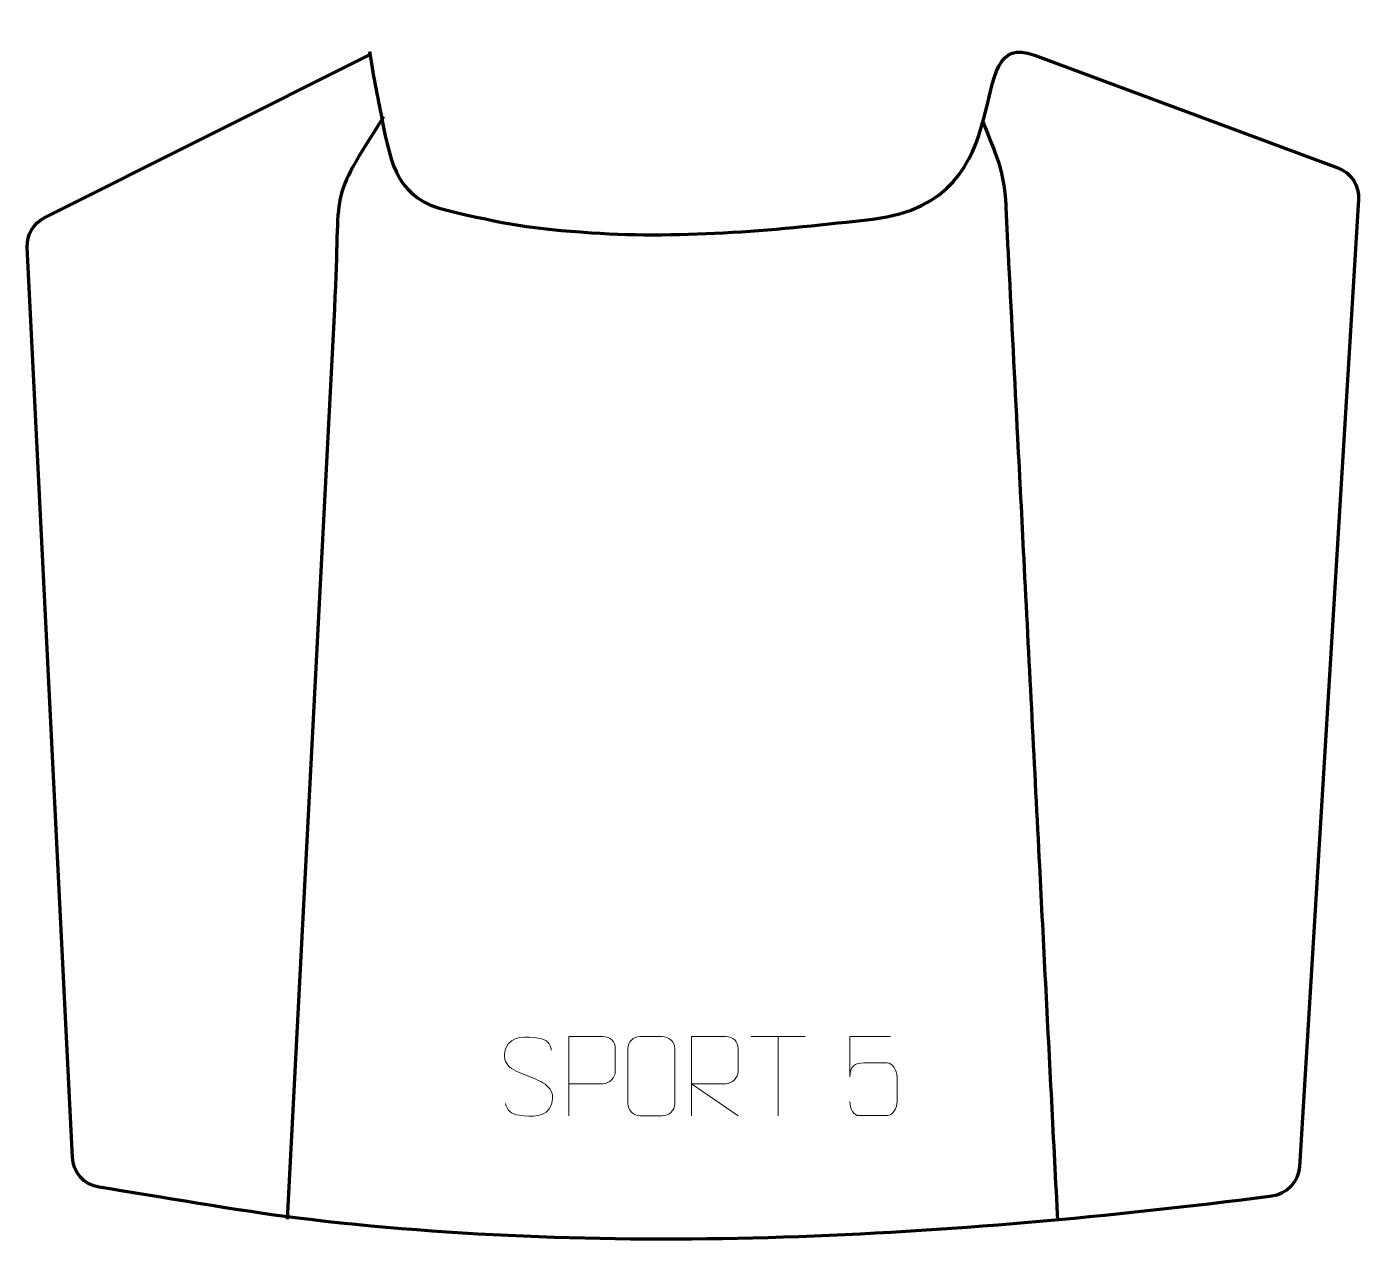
# Model space of a CAD drawing. Header units: millimetres. Extents: x 1891 to 2311, y -384 to 4.
import ezdxf

# ---------------------------------------------------------------- set-up
doc = ezdxf.new("R2010")
doc.units = ezdxf.units.MM
doc.header["$MEASUREMENT"] = 0
doc.layers.add('layer 1', color=7, linetype='Continuous')
doc.layers.add('layer 2', color=7, linetype='Continuous')

msp = doc.modelspace()

# ---------------------------------------------------------------- linework, layer by layer
at = {"layer": 'layer 1', "color": 230, "lineweight": 200}
msp.add_open_spline([(1999.1087, -3.9007), (1999.9354, -10.5118), (2001.7085, -18.4665), (2002.9626, -25.1017), (2002.9626, -25.1017), (2005.8214, -40.2256), (2008.2245, -50.3625), (2023.4501, -53.9651), (2023.4501, -53.9651), (2041.6767, -58.2778), (2050.1914, -59.8001), (2068.9978, -61.0395), (2068.9978, -61.0395), (2098.6398, -62.9931), (2128.2685, -60.139), (2157.6952, -56.7318), (2157.6952, -56.7318), (2206.8289, -51.027), (2184.4685, 3.9159), (2208.6468, -5.0765), (2208.6468, -5.0765), (2208.6468, -5.0765), (2304.1903, -40.611), (2304.1903, -40.611), (2304.1903, -40.611), (2308.383, -42.1703), (2310.9585, -46.1287), (2310.6857, -50.5937), (2310.6857, -50.5937), (2310.6857, -50.5937), (2292.057, -355.4519), (2292.057, -355.4519), (2292.057, -355.4519), (2291.7612, -360.2935), (2288.1481, -364.1509), (2283.3361, -364.7623), (2283.3361, -364.7623), (2181.5158, -377.6995), (2077.628, -384.0169), (1975.651, -371.5665), (1975.651, -371.5665), (1959.5064, -369.5954), (1931.2806, -364.6237), (1913.9025, -361.9023), (1913.9025, -361.9023), (1909.1706, -361.1613), (1905.6989, -357.3011), (1905.4619, -352.5174), (1905.4619, -352.5174), (1905.4619, -352.5174), (1891.2526, -65.6437), (1891.2526, -65.6437), (1891.2526, -65.6437), (1891.0521, -61.5955), (1893.138, -58.0229), (1896.762, -56.2078), (1896.762, -56.2078), (1896.762, -56.2078), (1999.1077, -4.9477), (1999.1077, -4.9477)], degree=3, knots=[0, 0, 0, 0, 0.0625, 0.0625, 0.0625, 0.0625, 0.125, 0.125, 0.125, 0.125, 0.1875, 0.1875, 0.1875, 0.1875, 0.25, 0.25, 0.25, 0.25, 0.3125, 0.3125, 0.3125, 0.3125, 0.375, 0.375, 0.375, 0.375, 0.4375, 0.4375, 0.4375, 0.4375, 0.5, 0.5, 0.5, 0.5, 0.5625, 0.5625, 0.5625, 0.5625, 0.625, 0.625, 0.625, 0.625, 0.6875, 0.6875, 0.6875, 0.6875, 0.75, 0.75, 0.75, 0.75, 0.8125, 0.8125, 0.8125, 0.8125, 0.875, 0.875, 0.875, 0.875, 1, 1, 1, 1], dxfattribs=at)
at = {"layer": 'layer 2', "color": 142, "lineweight": 200}
for points, knots in [([(2003.4732, -24.4736), (1985.6749, -52.9481), (1990.1159, -44.5896), (1988.02, -84.9103), (1988.02, -84.9103), (1988.02, -84.9103), (1973.102, -371.932), (1973.102, -371.932)], [0, 0, 0, 0, 0.33333333, 0.33333333, 0.33333333, 0.33333333, 1, 1, 1, 1]), ([(2192.3605, -26.0146), (2196.2285, -36.3235), (2199.0857, -41.0922), (2199.5541, -52.4916), (2199.5541, -52.4916), (2199.8019, -58.5225), (2200.1315, -64.5497), (2200.4394, -70.5776), (2200.4394, -70.5776), (2201.3791, -88.9739), (2202.3187, -107.3702), (2203.2584, -125.7665), (2203.2584, -125.7665), (2203.9065, -138.4536), (2204.5545, -151.1406), (2205.2025, -163.8277), (2205.2025, -163.8277), (2206.8064, -195.2283), (2208.4103, -226.6288), (2210.0142, -258.0293), (2210.0142, -258.0293), (2211.2779, -282.7691), (2212.5416, -307.509), (2213.8053, -332.2488), (2213.8053, -332.2488), (2214.4533, -344.9358), (2215.1014, -357.6229), (2215.7494, -370.31), (2215.7494, -370.31), (2215.7494, -370.31), (2215.8466, -372.2131), (2215.8466, -372.2131)], [0, 0, 0, 0, 0.11111111, 0.11111111, 0.11111111, 0.11111111, 0.22222222, 0.22222222, 0.22222222, 0.22222222, 0.33333333, 0.33333333, 0.33333333, 0.33333333, 0.44444444, 0.44444444, 0.44444444, 0.44444444, 0.55555556, 0.55555556, 0.55555556, 0.55555556, 0.66666667, 0.66666667, 0.66666667, 0.66666667, 0.77777778, 0.77777778, 0.77777778, 0.77777778, 1, 1, 1, 1])]:
    msp.add_open_spline(points, degree=3, knots=knots, dxfattribs=at)
at = {"layer": 'layer 2', "color": 250, "lineweight": 9}
for points, knots in [([(2049.1883, -326.8944), (2044.94, -325.424), (2040.0319, -323.6282), (2042.037, -318.1079), (2042.037, -318.1079), (2043.5405, -313.968), (2048.7541, -314.3565), (2052.3577, -314.9576), (2052.3577, -314.9576), (2055.2183, -315.4348), (2056.083, -316.648), (2056.3936, -318.7321)], [0, 0, 0, 0, 0.25, 0.25, 0.25, 0.25, 0.5, 0.5, 0.5, 0.5, 1, 1, 1, 1]), ([(2061.8562, -339.3712), (2061.8562, -339.3712), (2061.8562, -314.4176), (2061.8562, -314.4176), (2061.8562, -314.4176), (2065.4512, -314.4176), (2069.0465, -314.4176), (2072.6419, -314.4176), (2072.6419, -314.4176), (2074.9671, -314.4555), (2076.5245, -315.9456), (2076.5203, -318.3117), (2076.5203, -318.3117), (2076.5199, -320.3474), (2076.5199, -323.4067), (2076.5203, -325.4427), (2076.5203, -325.4427), (2076.5138, -327.3181), (2074.7016, -329.26), (2072.692, -329.2791), (2072.692, -329.2791), (2072.692, -329.2791), (2061.8562, -329.2791), (2061.8562, -329.2791)], [0, 0, 0, 0, 0.14285714, 0.14285714, 0.14285714, 0.14285714, 0.28571429, 0.28571429, 0.28571429, 0.28571429, 0.42857143, 0.42857143, 0.42857143, 0.42857143, 0.57142857, 0.57142857, 0.57142857, 0.57142857, 0.71428571, 0.71428571, 0.71428571, 0.71428571, 1, 1, 1, 1]), ([(2084.3483, -314.418), (2086.674, -314.418), (2089.0001, -314.418), (2091.3262, -314.418), (2091.3262, -314.418), (2093.2728, -314.3824), (2095.2642, -315.874), (2095.2909, -318.3116), (2095.2909, -318.3116), (2095.2905, -324.0585), (2095.2905, -329.8058), (2095.2909, -335.5535), (2095.2909, -335.5535), (2095.1511, -337.8769), (2093.4739, -339.3565), (2091.3262, -339.3673), (2091.3262, -339.3673), (2088.9943, -339.3669), (2086.6624, -339.3669), (2084.3309, -339.3673), (2084.3309, -339.3673), (2082.4059, -339.4727), (2080.4338, -337.5882), (2080.445, -335.5709), (2080.445, -335.5709), (2080.4453, -329.8008), (2080.4453, -324.0311), (2080.445, -318.2618), (2080.445, -318.2618), (2080.4492, -316.1237), (2082.1959, -314.4045), (2084.3483, -314.418)], [0, 0, 0, 0, 0.11111111, 0.11111111, 0.11111111, 0.11111111, 0.22222222, 0.22222222, 0.22222222, 0.22222222, 0.33333333, 0.33333333, 0.33333333, 0.33333333, 0.44444444, 0.44444444, 0.44444444, 0.44444444, 0.55555556, 0.55555556, 0.55555556, 0.55555556, 0.66666667, 0.66666667, 0.66666667, 0.66666667, 0.77777778, 0.77777778, 0.77777778, 0.77777778, 1, 1, 1, 1]), ([(2100.5359, -339.3712), (2100.5359, -339.3712), (2100.5359, -314.4177), (2100.5359, -314.4177), (2100.5359, -314.4177), (2104.1307, -314.4177), (2107.7262, -314.4177), (2111.3214, -314.4177), (2111.3214, -314.4177), (2113.6467, -314.4554), (2115.204, -315.9454), (2115.1999, -318.3118), (2115.1999, -318.3118), (2115.1995, -320.3473), (2115.1995, -323.4067), (2115.1999, -325.4427), (2115.1999, -325.4427), (2115.1934, -327.3182), (2113.3811, -329.26), (2111.3716, -329.2791), (2111.3716, -329.2791), (2111.3716, -329.2791), (2100.5359, -329.2791), (2100.5359, -329.2791), (2100.5359, -329.2791), (2100.5359, -329.2791), (2115.1906, -339.3712), (2115.1906, -339.3712)], [0, 0, 0, 0, 0.125, 0.125, 0.125, 0.125, 0.25, 0.25, 0.25, 0.25, 0.375, 0.375, 0.375, 0.375, 0.5, 0.5, 0.5, 0.5, 0.625, 0.625, 0.625, 0.625, 0.75, 0.75, 0.75, 0.75, 1, 1, 1, 1]), ([(2163.262, -314.4397), (2163.262, -314.4397), (2150.4103, -314.4397), (2150.4103, -314.4397), (2150.4103, -314.4397), (2150.4106, -318.6703), (2150.4106, -322.9012), (2150.4103, -327.1324), (2150.4103, -327.1324), (2150.41, -323.8223), (2152.041, -322.7505), (2154.853, -322.69), (2154.853, -322.69), (2157.2926, -322.6897), (2159.7321, -322.6897), (2162.1713, -322.69), (2162.1713, -322.69), (2163.8211, -322.6832), (2165.296, -325.0637), (2165.3245, -327.1324), (2165.3245, -327.1324), (2165.3242, -329.7197), (2165.3242, -332.3073), (2165.3245, -334.895), (2165.3245, -334.895), (2165.3707, -336.8544), (2163.8713, -339.2907), (2162.2454, -339.3492), (2162.2454, -339.3492), (2160.2889, -339.3489), (2155.3939, -339.3489), (2153.4369, -339.3492), (2153.4369, -339.3492), (2151.5914, -339.358), (2150.4843, -337.3932), (2150.4635, -334.8421)], [0, 0, 0, 0, 0.1, 0.1, 0.1, 0.1, 0.2, 0.2, 0.2, 0.2, 0.3, 0.3, 0.3, 0.3, 0.4, 0.4, 0.4, 0.4, 0.5, 0.5, 0.5, 0.5, 0.6, 0.6, 0.6, 0.6, 0.7, 0.7, 0.7, 0.7, 0.8, 0.8, 0.8, 0.8, 1, 1, 1, 1]), ([(2049.1883, -326.8945), (2053.2069, -328.5412), (2058.2364, -330.4295), (2056.4024, -335.7898), (2056.4024, -335.7898), (2054.9426, -340.0562), (2050.0318, -339.7995), (2046.3057, -339.2448), (2046.3057, -339.2448), (2043.5557, -338.835), (2042.3348, -337.6215), (2041.9568, -335.5093)], [0, 0, 0, 0, 0.25, 0.25, 0.25, 0.25, 0.5, 0.5, 0.5, 0.5, 1, 1, 1, 1])]:
    msp.add_open_spline(points, degree=3, knots=knots, dxfattribs=at)
for points in [[(2119.3743, -314.4412), (2119.3743, -314.4412), (2136.3615, -314.4412), (2136.3615, -314.4412)], [(2127.8681, -339.3712), (2127.8681, -339.3712), (2127.8681, -314.4177), (2127.8681, -314.4177)]]:
    msp.add_open_spline(points, degree=3, dxfattribs=at)

doc.saveas('drawing.dxf')
